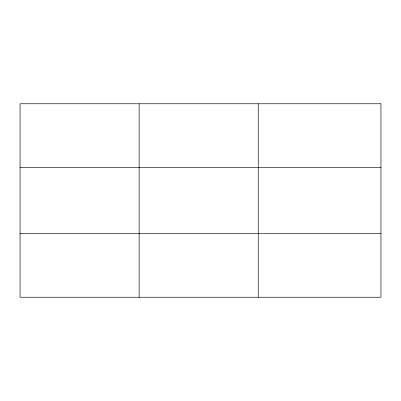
<?xml version="1.0" encoding="UTF-8"?>
<svg xmlns="http://www.w3.org/2000/svg" width="401" height="401" viewBox="0 0 401 401"><rect width="100%" height="100%" fill="white"/><g stroke="black" fill="none" stroke-linecap="round" stroke-linejoin="round"><path stroke-width="0.6" d="M139.147 103.764L139.147 297.236M258.244 103.764L258.244 297.236M20.05 167.608L380.95 167.608M20.05 233.392L380.95 233.392M380.95 103.764L380.95 297.236L20.05 297.236L20.05 103.764L380.95 103.764"/></g></svg>
